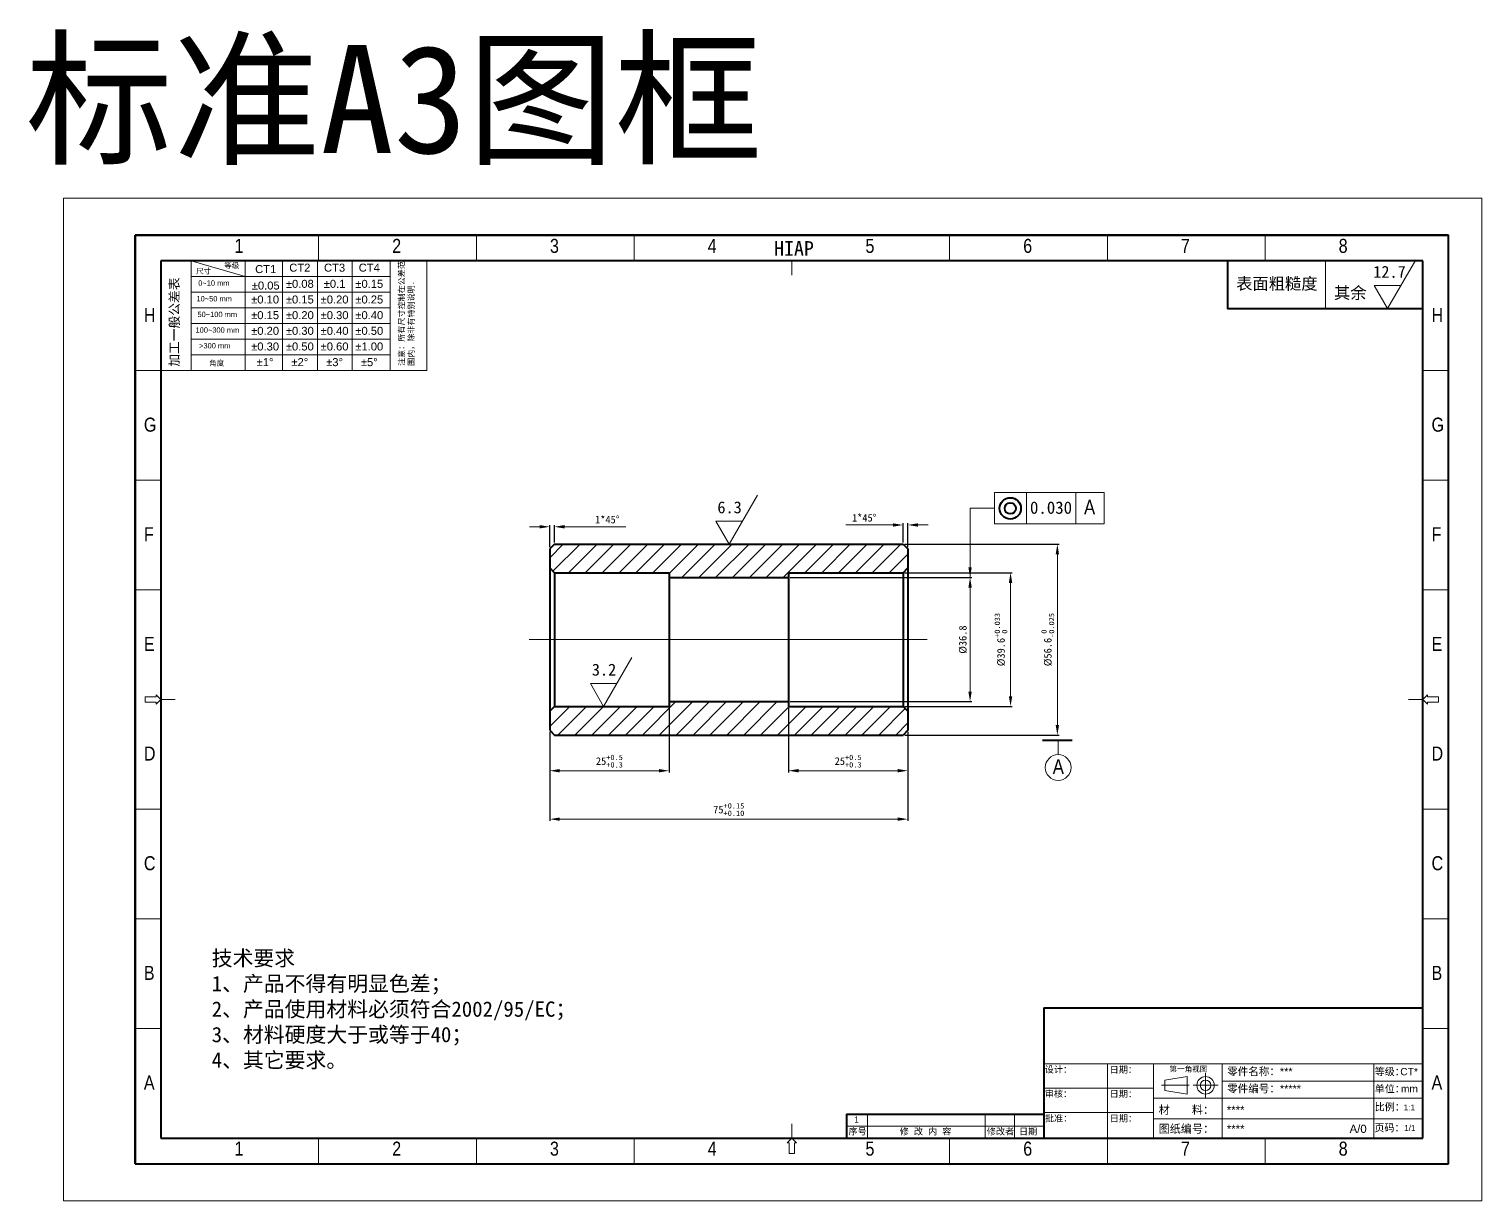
# Model space of a CAD drawing. Header units: millimetres. Extents: x -701 to 1485, y 792 to 1708.
# Drawn here: x 1054.4 to 1484.6, y 1360.7 to 1707.8 of the extents above; entities that cross this region are included whole.
import ezdxf
from ezdxf.enums import TextEntityAlignment as Align
from ezdxf.lldxf.tags import DXFTag

# ---------------------------------------------------------------- set-up
doc = ezdxf.new("R2010")
doc.units = ezdxf.units.MM
for name, color, linetype, lineweight in [('中心线', 7, 'CENTER', 18), ('粗实线', 7, 'Continuous', 40), ('细实线', 7, 'Continuous', 18)]:
    doc.layers.add(name, color=color, linetype=linetype, lineweight=lineweight)
doc.styles.add('SEACAD_arial_ttf', font='arial.ttf', dxfattribs={"height": 0.2})
doc.styles.add('TT', font='')
doc.styles.get('TT').set_extended_font_data('SimSun')
tags = doc.linetypes.add('CENTER', pattern=[0.6, 0.375, -0.075, 0.075, -0.075]).pattern_tags.tags
tags[10:11] = [DXFTag(74, 4), DXFTag(75, 0), DXFTag(340, '0'), DXFTag(46, 1.0), DXFTag(50, 0.0), DXFTag(44, 0.0), DXFTag(45, 0.0)]
tags[8:9] = [DXFTag(74, 4), DXFTag(75, 0), DXFTag(340, '0'), DXFTag(46, 1.0), DXFTag(50, 0.0), DXFTag(44, 0.0), DXFTag(45, 0.0)]
tags[6:7] = [DXFTag(74, 4), DXFTag(75, 0), DXFTag(340, '0'), DXFTag(46, 1.0), DXFTag(50, 0.0), DXFTag(44, 0.0), DXFTag(45, 0.0)]
tags[4:5] = [DXFTag(74, 4), DXFTag(75, 0), DXFTag(340, '0'), DXFTag(46, 1.0), DXFTag(50, 0.0), DXFTag(44, 0.0), DXFTag(45, 0.0)]
doc.dimstyles.new('A4', dxfattribs={"dimtxt": 2.25, "dimasz": 3, "dimexe": 0.5, "dimexo": 0.5, "dimgap": 1, "dimtad": 1, "dimdec": 1, "dimzin": 0, "dimdsep": 46, "dimtxsty": 'Standard', "dimcen": 0, "dimclrd": 256, "dimclre": 256, "dimclrt": 256, "dimadec": 1, "dimazin": 0, "dimtp": 0.01, "dimtm": 0.01, "dimtfac": 0.6, "dimtdec": 1, "dimtofl": 0, "dimtmove": 0, "dimatfit": 3, "dimfxl": 0, "dimtolj": 1, "dimtzin": 0, "dimlwd": 9, "dimarcsym": 0})

# ---------------------------------------------------------------- blocks, each defined once
blk = doc.blocks.new('*D1')
at = {"layer": 'Defpoints', "color": 0}
for p in [(1279.28, 1545.36), (1333.05, 1545.36), (1279.28, 1508.6)]:
    blk.add_point(p, dxfattribs=at)
at = {"layer": '细实线', "lineweight": -2}
for p, q in [((1279.78, 1545.36), (1333.55, 1545.36)), ((1279.78, 1508.6), (1333.55, 1508.6))]:
    blk.add_line(p, q, dxfattribs=at)
at = {"layer": '细实线', "lineweight": 9}
blk.add_line((1333.05, 1511.6), (1333.05, 1542.36), dxfattribs=at)
at = {"layer": '细实线'}
for points in [[(1332.55, 1542.36), (1333.55, 1542.36), (1333.05, 1545.36)], [(1332.55, 1511.6), (1333.55, 1511.6), (1333.05, 1508.6)]]:
    blk.add_solid(points, dxfattribs=at)
at = {"layer": '细实线', "insert": (1330.93, 1526.98), "char_height": 2.25, "attachment_point": 5, "rotation": 90}
blk.add_mtext('\\A1;%%c36.8', dxfattribs=at)
blk = doc.blocks.new('*D2')
at = {"layer": 'Defpoints', "color": 0}
for p in [(1313.22, 1546.78), (1313.22, 1507.18), (1345.04, 1507.18)]:
    blk.add_point(p, dxfattribs=at)
at = {"layer": '细实线', "lineweight": -2}
for p, q in [((1313.72, 1546.78), (1345.54, 1546.78)), ((1313.72, 1507.18), (1345.54, 1507.18))]:
    blk.add_line(p, q, dxfattribs=at)
at = {"layer": '细实线', "lineweight": 9}
blk.add_line((1345.04, 1543.78), (1345.04, 1510.18), dxfattribs=at)
at = {"layer": '细实线'}
for points in [[(1344.54, 1543.78), (1345.54, 1543.78), (1345.04, 1546.78)], [(1344.54, 1510.18), (1345.54, 1510.18), (1345.04, 1507.18)]]:
    blk.add_solid(points, dxfattribs=at)
at = {"layer": '细实线', "insert": (1342.2, 1526.98), "char_height": 2.25, "attachment_point": 5, "rotation": 90}
blk.add_mtext('\\A1;%%c39.6{\\H0.7x;\\S+0.033^  0;}', dxfattribs=at)
blk = doc.blocks.new('*D3')
at = {"layer": 'Defpoints', "color": 0}
for p in [(1209.98, 1560.39), (1208.57, 1553.85), (1209.98, 1555.26)]:
    blk.add_point(p, dxfattribs=at)
at = {"layer": '细实线', "lineweight": 9}
for p, q in [((1205.57, 1560.39), (1202.57, 1560.39)), ((1212.98, 1560.39), (1231.14, 1560.39))]:
    blk.add_line(p, q, dxfattribs=at)
at = {"layer": '细实线', "lineweight": -2}
for p, q in [((1208.57, 1554.35), (1208.57, 1560.89)), ((1209.98, 1555.76), (1209.98, 1560.89))]:
    blk.add_line(p, q, dxfattribs=at)
at = {"layer": '细实线'}
for points in [[(1205.57, 1560.89), (1205.57, 1559.89), (1208.57, 1560.39)], [(1212.98, 1560.89), (1212.98, 1559.89), (1209.98, 1560.39)]]:
    blk.add_solid(points, dxfattribs=at)
at = {"layer": '细实线', "insert": (1225.64, 1562.52), "char_height": 2.25, "attachment_point": 5}
blk.add_mtext('\\A1;1*45%%d', dxfattribs=at)
blk = doc.blocks.new('*D4')
at = {"layer": 'Defpoints', "color": 0}
for p in [(1313.22, 1560.92), (1313.22, 1555.26), (1314.63, 1553.85)]:
    blk.add_point(p, dxfattribs=at)
at = {"layer": '细实线', "lineweight": 9}
for p, q in [((1310.22, 1560.92), (1296.22, 1560.92)), ((1317.63, 1560.92), (1320.63, 1560.92))]:
    blk.add_line(p, q, dxfattribs=at)
at = {"layer": '细实线', "lineweight": -2}
for p, q in [((1313.22, 1555.76), (1313.22, 1561.42)), ((1314.63, 1554.35), (1314.63, 1561.42))]:
    blk.add_line(p, q, dxfattribs=at)
at = {"layer": '细实线'}
for points in [[(1310.22, 1561.42), (1310.22, 1560.42), (1313.22, 1560.92)], [(1317.63, 1561.42), (1317.63, 1560.42), (1314.63, 1560.92)]]:
    blk.add_solid(points, dxfattribs=at)
at = {"layer": '细实线', "insert": (1301.72, 1563.04), "char_height": 2.25, "attachment_point": 5}
blk.add_mtext('\\A1;1*45%%d', dxfattribs=at)
blk = doc.blocks.new('*D5')
at = {"layer": 'Defpoints', "color": 0}
for p in [(1313.22, 1555.26), (1313.22, 1498.7), (1358.9, 1498.7)]:
    blk.add_point(p, dxfattribs=at)
at = {"layer": '细实线', "lineweight": -2}
for p, q in [((1313.72, 1555.26), (1359.4, 1555.26)), ((1313.72, 1498.7), (1359.4, 1498.7))]:
    blk.add_line(p, q, dxfattribs=at)
at = {"layer": '细实线', "lineweight": 9}
blk.add_line((1358.9, 1552.26), (1358.9, 1501.7), dxfattribs=at)
at = {"layer": '细实线'}
for points in [[(1358.4, 1552.26), (1359.4, 1552.26), (1358.9, 1555.26)], [(1358.4, 1501.7), (1359.4, 1501.7), (1358.9, 1498.7)]]:
    blk.add_solid(points, dxfattribs=at)
at = {"layer": '细实线', "insert": (1356.06, 1526.98), "char_height": 2.25, "attachment_point": 5, "rotation": 90}
blk.add_mtext('\\A1;%%c56.6{\\H0.7x;\\S 0^ -0.025;}', dxfattribs=at)
blk = doc.blocks.new('*D6')
at = {"layer": 'Defpoints', "color": 0}
for p in [(1279.28, 1507.18), (1314.63, 1500.11), (1314.63, 1488.15)]:
    blk.add_point(p, dxfattribs=at)
at = {"layer": '细实线', "lineweight": -2}
for p, q in [((1279.28, 1506.68), (1279.28, 1487.65)), ((1314.63, 1499.61), (1314.63, 1487.65))]:
    blk.add_line(p, q, dxfattribs=at)
at = {"layer": '细实线', "lineweight": 9}
blk.add_line((1282.28, 1488.15), (1311.63, 1488.15), dxfattribs=at)
at = {"layer": '细实线'}
for points in [[(1282.28, 1488.65), (1282.28, 1487.65), (1279.28, 1488.15)], [(1311.63, 1488.65), (1311.63, 1487.65), (1314.63, 1488.15)]]:
    blk.add_solid(points, dxfattribs=at)
at = {"layer": '细实线', "insert": (1296.95, 1490.99), "char_height": 2.25, "attachment_point": 5}
blk.add_mtext('\\A1;25{\\H0.7x;\\S+0.5^ +0.3;}', dxfattribs=at)
blk = doc.blocks.new('*D7')
at = {"layer": 'Defpoints', "color": 0}
for p in [(1243.92, 1507.18), (1208.57, 1500.11), (1243.92, 1488.14)]:
    blk.add_point(p, dxfattribs=at)
at = {"layer": '细实线', "lineweight": -2}
for p, q in [((1243.92, 1506.68), (1243.92, 1487.64)), ((1208.57, 1499.61), (1208.57, 1487.64))]:
    blk.add_line(p, q, dxfattribs=at)
at = {"layer": '细实线', "lineweight": 9}
blk.add_line((1211.57, 1488.14), (1240.92, 1488.14), dxfattribs=at)
at = {"layer": '细实线'}
for points in [[(1211.57, 1488.64), (1211.57, 1487.64), (1208.57, 1488.14)], [(1240.92, 1488.64), (1240.92, 1487.64), (1243.92, 1488.14)]]:
    blk.add_solid(points, dxfattribs=at)
at = {"layer": '细实线', "insert": (1226.25, 1490.98), "char_height": 2.25, "attachment_point": 5}
blk.add_mtext('\\A1;25{\\H0.7x;\\S+0.5^ +0.3;}', dxfattribs=at)
blk = doc.blocks.new('*D8')
at = {"layer": 'Defpoints', "color": 0}
for p in [(1208.57, 1500.11), (1314.63, 1500.11), (1314.63, 1473.8)]:
    blk.add_point(p, dxfattribs=at)
at = {"layer": '细实线', "lineweight": -2}
for p, q in [((1208.57, 1499.61), (1208.57, 1473.3)), ((1314.63, 1499.61), (1314.63, 1473.3))]:
    blk.add_line(p, q, dxfattribs=at)
at = {"layer": '细实线', "lineweight": 9}
blk.add_line((1211.57, 1473.8), (1311.63, 1473.8), dxfattribs=at)
at = {"layer": '细实线'}
for points in [[(1211.57, 1474.3), (1211.57, 1473.3), (1208.57, 1473.8)], [(1311.63, 1474.3), (1311.63, 1473.3), (1314.63, 1473.8)]]:
    blk.add_solid(points, dxfattribs=at)
at = {"layer": '细实线', "insert": (1261.6, 1476.64), "char_height": 2.25, "attachment_point": 5}
blk.add_mtext('\\A1;75{\\H0.7x;\\S+0.15^ +0.10;}', dxfattribs=at)

msp = doc.modelspace()

# ---------------------------------------------------------------- hatches: boundary and pattern name
at = {"layer": '细实线'}
h = msp.add_hatch(dxfattribs=at)
h.set_pattern_fill('ANSI31', color=256, scale=28.282828, style=0)
h.set_pattern_definition([(45, (490.9876, 1363.6273), (-2.499872, 2.499872), [])])
h.paths.add_polyline_path([(1279.28, 1545.36), (1279.28, 1546.78), (1313.22, 1546.78), (1314.63, 1548.19), (1314.63, 1553.85), (1313.22, 1555.26), (1209.98, 1555.26), (1208.57, 1553.85), (1208.57, 1548.19), (1209.98, 1546.78), (1243.92, 1546.78), (1243.92, 1545.36)])
h.paths.add_polyline_path([(1313.22, 1498.7), (1314.63, 1500.11), (1314.63, 1505.77), (1313.22, 1507.18), (1279.28, 1507.18), (1279.28, 1508.6), (1243.92, 1508.6), (1243.92, 1507.18), (1209.98, 1507.18), (1208.57, 1505.77), (1208.57, 1500.11), (1209.98, 1498.7)])

# ---------------------------------------------------------------- linework, layer by layer
at = {"layer": '中心线'}
msp.add_line((1202.45, 1526.98), (1320.35, 1526.98), dxfattribs=at)
at = {"layer": '粗实线'}
for p, q in [((1085.84, 1646.72), (1085.84, 1371.75)), ((1085.84, 1371.75), (1085.84, 1646.72)), ((1474.73, 1646.72), (1085.84, 1646.72)), ((1085.84, 1646.72), (1474.73, 1646.72)), ((1474.73, 1371.75), (1474.73, 1646.72)), ((1474.73, 1371.75), (1474.73, 1646.72)), ((1093.43, 1639.12), (1093.43, 1379.34)), ((1467.13, 1639.12), (1093.43, 1639.12)), ((1409.32, 1639.12), (1409.32, 1624.98)), ((1467.13, 1379.34), (1467.13, 1639.12)), ((1467.13, 1624.98), (1409.32, 1624.98)), ((1209.98, 1555.26), (1208.57, 1553.85)), ((1208.57, 1553.85), (1208.57, 1548.19)), ((1209.98, 1555.26), (1313.22, 1555.26)), ((1313.22, 1555.26), (1314.63, 1553.85)), ((1314.63, 1553.85), (1314.63, 1548.19)), ((1209.98, 1546.78), (1208.57, 1548.19)), ((1208.57, 1548.19), (1208.57, 1505.77)), ((1209.98, 1546.78), (1243.92, 1546.78)), ((1209.98, 1546.78), (1209.98, 1507.18)), ((1243.92, 1546.78), (1243.92, 1507.18)), ((1243.92, 1545.36), (1279.28, 1545.36)), ((1279.28, 1546.78), (1313.22, 1546.78)), ((1279.28, 1546.78), (1279.28, 1507.18)), ((1313.22, 1546.78), (1314.63, 1548.19)), ((1313.22, 1546.78), (1313.22, 1507.18)), ((1314.63, 1548.19), (1314.63, 1505.77)), ((1209.98, 1507.18), (1208.57, 1505.77)), ((1209.98, 1507.18), (1243.92, 1507.18)), ((1243.92, 1508.6), (1279.28, 1508.6)), ((1279.28, 1507.18), (1313.22, 1507.18)), ((1313.22, 1507.18), (1314.63, 1505.77)), ((1208.57, 1505.77), (1208.57, 1500.11)), ((1314.63, 1505.77), (1314.63, 1500.11)), ((1208.57, 1500.11), (1209.98, 1498.7)), ((1209.98, 1498.7), (1313.22, 1498.7)), ((1314.63, 1500.11), (1313.22, 1498.7)), ((1354.51, 1497.2), (1363.32, 1497.2)), ((1474.73, 1371.75), (1474.73, 1442.83)), ((1354.9, 1417.87), (1467.13, 1417.87)), ((1354.91, 1417.87), (1354.9, 1379.34)), ((1296.49, 1386.41), (1354.91, 1386.41)), ((1296.49, 1386.41), (1296.49, 1379.34)), ((1093.43, 1379.34), (1467.13, 1379.34)), ((1085.84, 1371.75), (1474.73, 1371.75)), ((1085.84, 1371.75), (1474.73, 1371.75))]:
    msp.add_line(p, q, dxfattribs=at)
for radius in [3.16, 1.66]:
    msp.add_circle((1344.96, 1565.84), radius, dxfattribs=at)
at = {"layer": '细实线'}
for p, q in [((1064.63, 1360.72), (1064.63, 1657.75)), ((1064.63, 1657.75), (1361.63, 1657.75)), ((1064.63, 1657.75), (1484.63, 1657.75)), ((1484.63, 1360.72), (1484.63, 1657.75)), ((1140.15, 1646.72), (1140.15, 1639.12)), ((1186.86, 1646.72), (1186.86, 1639.12)), ((1233.57, 1646.72), (1233.57, 1639.12)), ((1327, 1646.72), (1327, 1639.12)), ((1373.71, 1646.72), (1373.71, 1639.12)), ((1420.42, 1646.72), (1420.42, 1639.12)), ((1456.68, 1625.02), (1465.03, 1639.49)), ((1102.41, 1639.12), (1118.38, 1634.48)), ((1102.41, 1606.65), (1102.41, 1639.12)), ((1118.38, 1606.65), (1118.38, 1639.12)), ((1129.49, 1606.65), (1129.49, 1639.12)), ((1139.77, 1606.65), (1139.77, 1639.12)), ((1142.86, 1639.12), (1168.72, 1639.12)), ((1150.06, 1606.65), (1150.06, 1639.12)), ((1161.31, 1606.65), (1161.31, 1639.12)), ((1172.21, 1606.65), (1172.21, 1639.12)), ((1280.28, 1639.12), (1280.28, 1634.88)), ((1438.33, 1639.12), (1438.33, 1624.98)), ((1161.31, 1634.48), (1102.41, 1634.48)), ((1456.68, 1625.02), (1452.74, 1631.83)), ((1452.74, 1631.83), (1460.61, 1631.83)), ((1161.31, 1629.85), (1102.41, 1629.85)), ((1161.31, 1625.21), (1102.41, 1625.21)), ((1161.31, 1620.57), (1102.41, 1620.57)), ((1161.31, 1615.93), (1102.41, 1615.93)), ((1161.31, 1611.29), (1102.41, 1611.29)), ((1093.43, 1606.65), (1085.84, 1606.65)), ((1172.21, 1606.65), (1093.43, 1606.65)), ((1474.73, 1606.65), (1467.13, 1606.65)), ((1093.43, 1574.18), (1085.84, 1574.18)), ((1340.3, 1570.56), (1372.81, 1570.56)), ((1340.3, 1570.56), (1340.3, 1561.31)), ((1349.8, 1570.56), (1349.8, 1561.31)), ((1364.39, 1570.56), (1364.39, 1561.31)), ((1372.81, 1570.56), (1372.81, 1561.31)), ((1474.73, 1574.18), (1467.13, 1574.18)), ((1261.73, 1555.26), (1270.08, 1569.73)), ((1261.73, 1555.26), (1257.8, 1562.07)), ((1257.8, 1562.07), (1265.66, 1562.07)), ((1340.3, 1565.93), (1333.05, 1565.93)), ((1372.81, 1561.31), (1340.3, 1561.31)), ((1093.43, 1541.71), (1085.84, 1541.71)), ((1474.73, 1541.71), (1467.13, 1541.71)), ((1224.54, 1507.18), (1232.9, 1521.65)), ((1093.43, 1509.23), (1092.05, 1510.65)), ((1092.05, 1510.06), (1092.05, 1510.65)), ((1224.54, 1507.18), (1220.61, 1513.99)), ((1220.61, 1513.99), (1228.48, 1513.99)), ((1467.13, 1509.23), (1468.52, 1510.65)), ((1468.52, 1510.06), (1468.52, 1510.65)), ((1088.81, 1508.4), (1088.81, 1510.06)), ((1092.05, 1510.06), (1088.81, 1510.06)), ((1092.05, 1508.4), (1088.81, 1508.4)), ((1093.43, 1509.23), (1092.05, 1507.81)), ((1092.05, 1507.81), (1092.05, 1508.4)), ((1093.43, 1509.23), (1097.68, 1509.23)), ((1467.13, 1509.23), (1462.89, 1509.23)), ((1467.13, 1509.23), (1468.52, 1507.81)), ((1468.52, 1510.06), (1471.76, 1510.06)), ((1468.52, 1507.81), (1468.52, 1508.4)), ((1468.52, 1508.4), (1471.76, 1508.4)), ((1471.76, 1508.4), (1471.76, 1510.06)), ((1359.13, 1492.9), (1359.13, 1497.2)), ((1093.43, 1476.76), (1085.84, 1476.76)), ((1474.73, 1476.76), (1467.13, 1476.76)), ((1093.43, 1444.29), (1085.84, 1444.29)), ((1474.73, 1444.29), (1467.13, 1444.29)), ((1093.43, 1411.81), (1085.84, 1411.81)), ((1474.73, 1411.81), (1467.13, 1411.81)), ((1354.9, 1401.3), (1467.13, 1401.3)), ((1354.91, 1401.3), (1467.13, 1401.3)), ((1373.71, 1379.37), (1373.71, 1401.3)), ((1387.32, 1401.3), (1387.32, 1379.32)), ((1402.78, 1398.7), (1402.78, 1391.21)), ((1407.7, 1401.3), (1407.7, 1379.42)), ((1452.62, 1401.3), (1452.62, 1379.25)), ((1354.91, 1394.08), (1387.32, 1394.08)), ((1397.91, 1394.96), (1389.75, 1394.96)), ((1390.69, 1396.52), (1397.31, 1397.54)), ((1390.69, 1396.52), (1390.69, 1393.4)), ((1397.31, 1397.54), (1397.31, 1392.37)), ((1406.49, 1394.96), (1399.07, 1394.96)), ((1407.7, 1396.21), (1467.13, 1396.21)), ((1467.13, 1391.13), (1387.32, 1391.13)), ((1390.69, 1393.4), (1397.31, 1392.37)), ((1302.65, 1386.41), (1302.65, 1379.34)), ((1337.49, 1386.41), (1337.49, 1379.34)), ((1346.18, 1386.41), (1346.18, 1379.34)), ((1354.91, 1386.87), (1387.32, 1386.87)), ((1280.28, 1379.34), (1280.28, 1383.58)), ((1296.52, 1382.88), (1354.91, 1382.88)), ((1467.13, 1385.03), (1387.32, 1385.03)), ((1140.15, 1379.34), (1140.15, 1371.75)), ((1186.86, 1379.34), (1186.86, 1371.75)), ((1233.57, 1379.34), (1233.57, 1371.75)), ((1280.28, 1379.34), (1278.86, 1377.95)), ((1278.86, 1377.95), (1279.46, 1377.95)), ((1279.46, 1377.95), (1279.46, 1374.72)), ((1280.28, 1379.34), (1281.7, 1377.95)), ((1281.11, 1377.95), (1281.11, 1374.72)), ((1281.11, 1377.95), (1281.7, 1377.95)), ((1327, 1379.34), (1327, 1371.75)), ((1373.71, 1379.34), (1373.71, 1371.75)), ((1420.42, 1379.34), (1420.42, 1371.75)), ((1279.46, 1374.72), (1281.11, 1374.72)), ((1064.63, 1360.72), (1484.63, 1360.72))]:
    msp.add_line(p, q, dxfattribs=at)
for points in [[(1088.81, 1510.06), (1088.81, 1508.4), (1092.05, 1508.4), (1092.05, 1507.81), (1093.43, 1509.23), (1092.05, 1510.65), (1092.05, 1510.06), (1088.81, 1510.06)], [(1088.81, 1510.06), (1088.81, 1508.4), (1092.05, 1508.4), (1092.05, 1507.81), (1093.43, 1509.23), (1092.05, 1510.65), (1092.05, 1510.06), (1088.81, 1510.06)], [(1471.76, 1510.06), (1468.52, 1510.06), (1468.52, 1510.65), (1467.13, 1509.23), (1468.52, 1507.81), (1468.52, 1508.4), (1471.76, 1508.4), (1471.76, 1510.06)], [(1471.76, 1510.06), (1468.52, 1510.06), (1468.52, 1510.65), (1467.13, 1509.23), (1468.52, 1507.81), (1468.52, 1508.4), (1471.76, 1508.4), (1471.76, 1510.06)], [(1281.11, 1377.95), (1281.7, 1377.95), (1280.28, 1379.34), (1278.86, 1377.95), (1279.46, 1377.95), (1279.46, 1374.72), (1281.11, 1374.72), (1281.11, 1377.95)], [(1281.11, 1377.95), (1281.7, 1377.95), (1280.28, 1379.34), (1278.86, 1377.95), (1279.46, 1377.95), (1279.46, 1374.72), (1281.11, 1374.72), (1281.11, 1377.95)]]:
    msp.add_lwpolyline(points, close=True, dxfattribs=at)
for points in [[(1088.81, 1510.06), (1092.05, 1510.06), (1092.05, 1510.65), (1093.43, 1509.23), (1092.05, 1507.81), (1092.05, 1508.4), (1088.81, 1508.4), (1088.81, 1510.06)], [(1088.81, 1510.06), (1092.05, 1510.06), (1092.05, 1510.65), (1093.43, 1509.23), (1092.05, 1507.81), (1092.05, 1508.4), (1088.81, 1508.4), (1088.81, 1510.06)], [(1471.76, 1510.06), (1468.52, 1510.06), (1468.52, 1510.65), (1467.13, 1509.23), (1468.52, 1507.81), (1468.52, 1508.4), (1471.76, 1508.4), (1471.76, 1510.06)], [(1471.76, 1510.06), (1468.52, 1510.06), (1468.52, 1510.65), (1467.13, 1509.23), (1468.52, 1507.81), (1468.52, 1508.4), (1471.76, 1508.4), (1471.76, 1510.06)], [(1281.11, 1377.95), (1281.11, 1374.72), (1279.46, 1374.72), (1279.46, 1377.95), (1278.86, 1377.95), (1280.28, 1379.34), (1281.7, 1377.95), (1281.11, 1377.95)], [(1281.11, 1377.95), (1281.11, 1374.72), (1279.46, 1374.72), (1279.46, 1377.95), (1278.86, 1377.95), (1280.28, 1379.34), (1281.7, 1377.95), (1281.11, 1377.95)]]:
    msp.add_lwpolyline(points, dxfattribs=at)
for centre, radius in [((1359.13, 1489.08), 3.82), ((1402.78, 1394.96), 2.58), ((1402.78, 1394.96), 1.56)]:
    msp.add_circle(centre, radius, dxfattribs=at)

# ---------------------------------------------------------------- texts
at = {"layer": '细实线', "style": 'SEACAD_arial_ttf', "width": 0.819}
for s, height, p in [('1', 4.16, (1115.23, 1645.67)), ('2', 4.16, (1161.94, 1645.67)), ('3', 4.16, (1208.65, 1645.67)), ('4', 4.16, (1255.36, 1645.67)), ('5', 4.16, (1302.08, 1645.67)), ('6', 4.16, (1348.79, 1645.67)), ('7', 4.16, (1395.5, 1645.67)), ('8', 4.16, (1442.21, 1645.67)), ('H', 4.16, (1088.4, 1625.19)), ('H', 4.16, (1469.7, 1625.19)), ('G', 4.16, (1088.4, 1592.72)), ('G', 4.16, (1469.7, 1592.72)), ('A', 4.31, (1366.8, 1568.38)), ('F', 4.16, (1088.4, 1560.25)), ('F', 4.16, (1469.7, 1560.25)), ('E', 4.16, (1088.4, 1527.77)), ('E', 4.16, (1469.7, 1527.77)), ('D', 4.16, (1088.4, 1495.3)), ('D', 4.16, (1469.7, 1495.3)), ('A', 4.31, (1357.54, 1491.52)), ('C', 4.16, (1088.4, 1462.83)), ('C', 4.16, (1469.7, 1462.83)), ('B', 4.16, (1088.4, 1430.35)), ('B', 4.16, (1469.7, 1430.35)), ('A', 4.16, (1088.4, 1397.88)), ('A', 4.16, (1469.7, 1397.88)), ('1', 1.87, (1298.82, 1385.76)), ('1', 4.16, (1115.23, 1378.29)), ('2', 4.16, (1161.94, 1378.29)), ('3', 4.16, (1208.65, 1378.29)), ('4', 4.16, (1255.36, 1378.29)), ('5', 4.16, (1302.08, 1378.29)), ('6', 4.16, (1348.79, 1378.29)), ('7', 4.16, (1395.5, 1378.29)), ('8', 4.16, (1442.21, 1378.29))]:
    msp.add_text(s, height=height, dxfattribs=at).set_placement(p, align=Align.TOP_LEFT)
at = {"layer": '细实线', "style": 'SEACAD_arial_ttf'}
for s, p in [('尺寸', (1103.87, 1635.33)), ('等级', (1112.23, 1636.96))]:
    msp.add_text(s, height=1.58, dxfattribs=at).set_placement(p)
for s, height, p in [('CT1', 2.37, (1124.48, 1635.53)), ('CT2', 2.37, (1134.58, 1635.95)), ('CT3', 2.37, (1144.87, 1635.95)), ('CT4', 2.37, (1155.15, 1635.95)), ('0~10 mm', 1.58, (1109.13, 1631.78)), ('%%P0.05', 2.37, (1124.48, 1630.66)), ('%%P0.08', 2.37, (1134.58, 1631.16)), ('%%P0.1', 2.37, (1144.87, 1631.16)), ('%%P0.15', 2.37, (1155.15, 1631.16)), ('10~50 mm', 1.58, (1109.23, 1627.14)), ('%%P0.10', 2.37, (1124.3, 1626.52)), ('%%P0.15', 2.37, (1134.58, 1626.52)), ('%%P0.20', 2.37, (1144.87, 1626.52)), ('%%P0.25', 2.37, (1155.15, 1626.52)), ('50~100 mm', 1.58, (1110.14, 1622.5)), ('%%P0.15', 2.37, (1124.3, 1621.88)), ('%%P0.20', 2.37, (1134.58, 1621.88)), ('%%P0.30', 2.37, (1144.87, 1621.88)), ('%%P0.40', 2.37, (1155.15, 1621.88)), ('100~300 mm', 1.58, (1110.16, 1617.86)), ('%%P0.20', 2.37, (1124.3, 1617.24)), ('%%P0.30', 2.37, (1134.58, 1617.24)), ('%%P0.40', 2.37, (1144.87, 1617.24)), ('%%p0.50', 2.37, (1155.15, 1617.24)), ('>300 mm', 1.58, (1109.38, 1613.22)), ('%%P0.30', 2.37, (1124.3, 1612.61)), ('%%P0.50', 2.37, (1134.58, 1612.61)), ('%%P0.60', 2.37, (1144.87, 1612.61)), ('%%P1.00', 2.37, (1155.15, 1612.61)), ('角度', 1.58, (1109.98, 1608.09)), ('%%P1%%d', 2.37, (1124.3, 1607.97)), ('%%P2%%d', 2.37, (1134.58, 1607.97)), ('%%P3%%d', 2.37, (1144.87, 1607.97)), ('%%P5%%d', 2.37, (1155.15, 1607.97)), ('第一角视图', 1.608, (1397.72, 1398.98))]:
    msp.add_text(s, height=height, dxfattribs=at).set_placement(p, align=Align.CENTER)
for s, height, p in [('设计：', 1.929, (1355.16, 1400.61)), ('日期：', 1.929, (1374.37, 1400.56)), ('零件名称：***', 2.291, (1409.18, 1400.22)), ('等级：', 2.17, (1452.88, 1400.1)), ('CT*', 2.17, (1460.44, 1400.1)), ('零件编号：*****', 2.291, (1409.18, 1395.14)), ('单位：', 2.17, (1452.88, 1395.02)), ('mm', 2.17, (1460.63, 1395.02)), ('审核：', 1.929, (1355.17, 1393.4)), ('日期：', 1.929, (1374.38, 1393.38)), ('比例：', 2.17, (1452.88, 1389.65)), ('批准：', 1.929, (1355.21, 1386.16)), ('日期：', 1.929, (1374.39, 1386.13)), ('材       料：', 2.412, (1388.88, 1388.9)), ('****', 2.412, (1409.07, 1388.9)), ('1:1', 1.736, (1461.46, 1389.28)), ('序号', 1.929, (1297.05, 1382.26)), ('修  改  内  容', 1.929, (1312.21, 1382.26)), ('修改者', 1.929, (1338, 1382.26)), ('日期', 1.929, (1347.52, 1382.26)), ('图纸编号：', 2.412, (1388.88, 1383.29)), ('****', 2.412, (1409.07, 1383.29)), ('A/0', 2.412, (1445.44, 1383.29)), ('页码：', 2.17, (1452.8, 1383.46)), ('1/1', 1.736, (1461.6, 1383.2))]:
    msp.add_text(s, height=height, dxfattribs=at).set_placement(p, align=Align.TOP_LEFT)
at = {"layer": '细实线', "color": 140, "insert": (1053.36, 1703.05), "char_height": 32, "width": 16703.9226, "attachment_point": 1}
msp.add_mtext('{\\fSimSun|b0|i0|c134|p54;标准A3图框}', dxfattribs=at)
at = {"layer": '细实线', "attachment_point": 1, "style": 'TT'}
for s, insert, char_height, width in [('{\\f@SimHei|b0|i0|c134|p2;HIAP}', (1275.02, 1645), 4.3273, 1.1994), ('12.7', (1452.44, 1637.67), 3.535, 12.8763), ('表面粗糙度', (1411.84, 1634.18), 3.535, 36.0858), ('其余', (1440.82, 1631.44), 3.535, 36.0858), ('6.3', (1258.23, 1567.92), 3.535, 12.8763), ('0.030', (1350.79, 1567.9), 3.665, 37.4138), ('3.2', (1221.05, 1519.84), 3.535, 12.8763)]:
    msp.add_mtext(s, dxfattribs=dict(at, insert=insert, char_height=char_height, width=width))
at = {"layer": '细实线', "attachment_point": 1, "rotation": 90, "style": 'SEACAD_arial_ttf'}
for s, insert, char_height, width in [('{\\fSimHei|b0|i0|c134|p2;注意：所有尺寸控制在公差范围内，除非有特别说明.}', (1163.87, 1608.05), 1.7045, 31.1379), ('{\\fSimHei|b0|i0|c134|p2;加工一般公差表}', (1096.02, 1607.79), 2.7698, 42.4697)]:
    msp.add_mtext(s, dxfattribs=dict(at, insert=insert, char_height=char_height, width=width))
at = {"layer": '细实线', "insert": (1108.49, 1434.89), "char_height": 4.5253, "width": 2362.1709, "attachment_point": 1}
msp.add_mtext('{\\fSimSun|b0|i0|c134|p54;技术要求\\P\\fSimSun|b0|i0|c134|p2;1、产品不得有明显色差；\\P2、产品使用材料必须符合2002/95/EC；\\P3、材料硬度大于或等于40；\\P4、其它要求。}', dxfattribs=at)

# ---------------------------------------------------------------- dimensions: what is measured, and where the dimension line sits
at = {"layer": '细实线'}
dim = msp.add_linear_dim(base=(1209.98, 1560.39), p1=(1208.57, 1553.85), p2=(1209.98, 1555.26), text='1*45%%d', dimstyle='A4', dxfattribs=at)
dim.commit()
dim.dimension.update_dxf_attribs({"geometry": '*D3', "text_midpoint": (1225.64, 1560.39), "dimtype": 160})
for base, p1, p2, text, picture, middle in [((1313.22, 1560.92), (1314.63, 1553.85), (1313.22, 1555.26), '1*45%%d', '*D4', (1301.72, 1563.04)), ((1243.92, 1488.14), (1208.57, 1500.11), (1243.92, 1507.18), '25{\\H0.7x;\\S+0.5^ +0.3;}', '*D7', (1226.25, 1490.98)), ((1314.63, 1488.15), (1279.28, 1507.18), (1314.63, 1500.11), '25{\\H0.7x;\\S+0.5^ +0.3;}', '*D6', (1296.95, 1490.99)), ((1314.63, 1473.8), (1208.57, 1500.11), (1314.63, 1500.11), '75{\\H0.7x;\\S+0.15^ +0.10;}', '*D8', (1261.6, 1476.64))]:
    dim = msp.add_linear_dim(base=base, p1=p1, p2=p2, text=text, dimstyle='A4', dxfattribs=at)
    dim.commit()
    dim.dimension.update_dxf_attribs({"geometry": picture, "text_midpoint": middle})
for base, p1, p2, text, picture, middle in [((1358.9, 1498.7), (1313.22, 1555.26), (1313.22, 1498.7), '%%c<>{\\H0.7x;\\S 0^ -0.025;}', '*D5', (1356.06, 1526.98)), ((1333.05, 1545.36), (1279.28, 1508.6), (1279.28, 1545.36), '%%c<>', '*D1', (1330.93, 1526.98)), ((1345.04, 1507.18), (1313.22, 1546.78), (1313.22, 1507.18), '%%c<>{\\H0.7x;\\S+0.033^  0;}', '*D2', (1342.2, 1526.98))]:
    dim = msp.add_linear_dim(base=base, p1=p1, p2=p2, angle=90, text=text, dimstyle='A4', dxfattribs=at)
    dim.commit()
    dim.dimension.update_dxf_attribs({"geometry": picture, "text_midpoint": middle})

# ---------------------------------------------------------------- leaders
at = {"layer": '粗实线'}
msp.add_leader([(1333.05, 1545.36), (1333.05, 1565.93)], dimstyle='A4', override={"dimgap": 1, "dimtad": 0}, dxfattribs=at)

doc.saveas('drawing.dxf')
